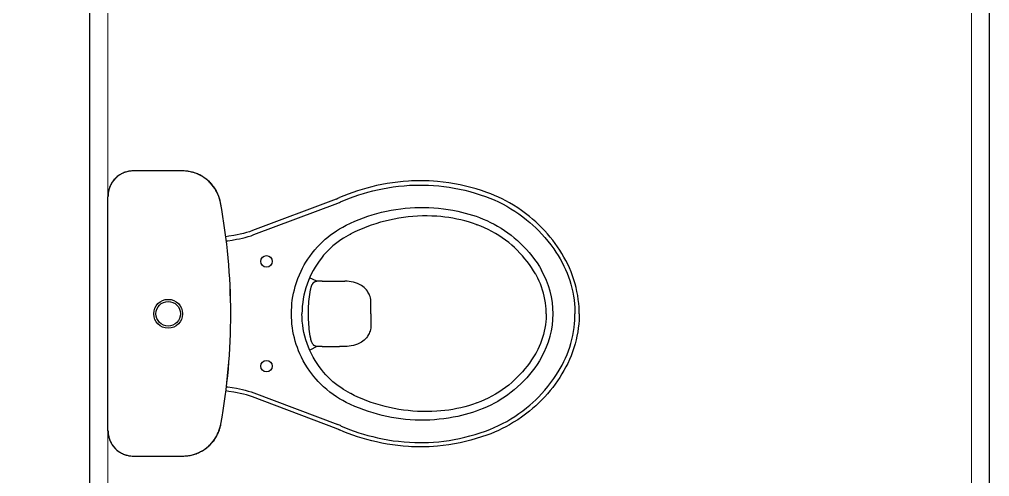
# Model space of a CAD drawing. Header units: millimetres. Extents: x 188.6 to 263.2, y 40.1 to 120.1.
# Drawn here: x 214.967 to 216.31, y 110.382 to 111.015 of the extents above; entities that cross this region are included whole.
import ezdxf

# ---------------------------------------------------------------- set-up
doc = ezdxf.new("R2010")
doc.units = ezdxf.units.MM
for name, color, linetype in [('_XREF_APTOS 1003 E 1004$0$A-MC-ALVENARIA', 7, 'Continuous'), ('_XREF_APTOS 1003 E 1004$0$L-MC-LAYOUT MOLHADO', 4, 'Continuous'), ('ARQ', 8, 'Continuous'), ('INC-HID-TEXTO', 7, 'Continuous')]:
    doc.layers.add(name, color=color, linetype=linetype)
doc.layers.add('_XREF_APTOS 1003 E 1004$0$R-MC-REBOCO', color=1, linetype='Continuous', lineweight=5)
doc.styles.add('60-100', font='romans.shx', dxfattribs={"height": 0.16})
doc.dimstyles.new('SETAS75', dxfattribs={"dimtxt": 0.16, "dimasz": 0.15, "dimexe": 0.15, "dimexo": 0, "dimgap": 0.1, "dimtad": 1, "dimzin": 10, "dimdsep": 46, "dimtxsty": '60-100', "dimblk1": 'OPEN', "dimblk2": 'OPEN', "dimsah": 1, "dimcen": 0, "dimclrd": 244, "dimclre": 244, "dimclrt": 7, "dimadec": 0, "dimazin": 0, "dimtfac": 1, "dimtix": 1, "dimtmove": 2, "dimatfit": 3, "dimldrblk": 'OPEN', "dimfxl": 0.15, "dimtolj": 1, "dimtzin": 6, "dimarcsym": 0})

# ---------------------------------------------------------------- blocks, each defined once
blk = doc.blocks.new('A$C1BFF5DEF')
at = {"layer": '_XREF_APTOS 1003 E 1004$0$A-MC-ALVENARIA', "color": 8}
for p, q in [((16.1753, 0.2549), (16.1753, 2.81)), ((17.4213, 0.2549), (17.4213, 2.81))]:
    blk.add_line(p, q, dxfattribs=at)
at = {"layer": '_XREF_APTOS 1003 E 1004$0$L-MC-LAYOUT MOLHADO', "color": 8}
for p, q in [((16.2191, 1.7469), (16.2162, 1.7451)), ((16.2189, 1.7468), (16.2177, 1.7462)), ((16.2202, 1.7475), (16.2189, 1.7468)), ((16.2222, 1.7484), (16.2191, 1.7469)), ((16.2214, 1.7481), (16.2202, 1.7475)), ((16.2227, 1.7486), (16.2214, 1.7481)), ((16.2254, 1.7495), (16.2222, 1.7484)), ((16.224, 1.7491), (16.2227, 1.7486)), ((16.2253, 1.7495), (16.224, 1.7491)), ((16.2266, 1.7499), (16.2253, 1.7495)), ((16.2288, 1.7503), (16.2254, 1.7495)), ((16.2279, 1.7502), (16.2266, 1.7499)), ((16.2293, 1.7505), (16.2279, 1.7502)), ((16.2321, 1.7508), (16.2288, 1.7503)), ((16.2307, 1.7507), (16.2293, 1.7505)), ((16.232, 1.7508), (16.2307, 1.7507)), ((16.2334, 1.751), (16.232, 1.7508)), ((16.2355, 1.751), (16.2321, 1.7508)), ((16.2348, 1.751), (16.2334, 1.751)), ((16.2355, 1.751), (16.2348, 1.751)), ((16.3035, 1.751), (16.2355, 1.751)), ((16.2355, 1.751), (16.2355, 1.751)), ((16.3035, 1.751), (16.2355, 1.751)), ((16.3056, 1.751), (16.3035, 1.751)), ((16.3045, 1.751), (16.3035, 1.751)), ((16.3035, 1.751), (16.3035, 1.751)), ((16.3062, 1.751), (16.3045, 1.751)), ((16.3086, 1.7508), (16.3056, 1.751)), ((16.3079, 1.7508), (16.3062, 1.751)), ((16.3096, 1.7507), (16.3079, 1.7508)), ((16.3116, 1.7504), (16.3086, 1.7508)), ((16.3113, 1.7505), (16.3096, 1.7507)), ((16.313, 1.7502), (16.3113, 1.7505)), ((16.3145, 1.7498), (16.3116, 1.7504)), ((16.3147, 1.7499), (16.313, 1.7502)), ((16.3175, 1.7491), (16.3145, 1.7498)), ((16.3163, 1.7495), (16.3147, 1.7499)), ((16.318, 1.749), (16.3163, 1.7495)), ((16.3204, 1.7483), (16.3175, 1.7491)), ((16.3196, 1.7486), (16.318, 1.749)), ((16.3213, 1.748), (16.3196, 1.7486)), ((16.3232, 1.7473), (16.3204, 1.7483)), ((16.3229, 1.7474), (16.3213, 1.748)), ((16.3244, 1.7468), (16.3229, 1.7474)), ((16.326, 1.7461), (16.3232, 1.7473)), ((16.326, 1.7461), (16.3244, 1.7468)), ((16.2053, 1.7336), (16.2047, 1.7324)), ((16.2065, 1.7355), (16.2048, 1.7326)), ((16.206, 1.7348), (16.2053, 1.7336)), ((16.2068, 1.7359), (16.206, 1.7348)), ((16.2086, 1.7383), (16.2065, 1.7355)), ((16.2076, 1.7371), (16.2068, 1.7359)), ((16.2084, 1.7381), (16.2076, 1.7371)), ((16.2093, 1.7392), (16.2084, 1.7381)), ((16.2109, 1.7408), (16.2086, 1.7383)), ((16.2103, 1.7402), (16.2093, 1.7392)), ((16.2112, 1.7412), (16.2103, 1.7402)), ((16.2134, 1.7431), (16.2109, 1.7408)), ((16.2122, 1.7421), (16.2112, 1.7412)), ((16.2133, 1.743), (16.2122, 1.7421)), ((16.2143, 1.7439), (16.2133, 1.743)), ((16.2162, 1.7451), (16.2134, 1.7431)), ((16.2154, 1.7447), (16.2143, 1.7439)), ((16.2166, 1.7454), (16.2154, 1.7447)), ((16.2177, 1.7462), (16.2166, 1.7454)), ((16.3287, 1.7447), (16.326, 1.7461)), ((16.3275, 1.7454), (16.326, 1.7461)), ((16.3291, 1.7446), (16.3275, 1.7454)), ((16.3313, 1.7433), (16.3287, 1.7447)), ((16.3305, 1.7437), (16.3291, 1.7446)), ((16.332, 1.7429), (16.3305, 1.7437)), ((16.3339, 1.7416), (16.3313, 1.7433)), ((16.3334, 1.7419), (16.332, 1.7429)), ((16.3348, 1.741), (16.3334, 1.7419)), ((16.3363, 1.7398), (16.3339, 1.7416)), ((16.3362, 1.74), (16.3348, 1.741)), ((16.3375, 1.7389), (16.3362, 1.74)), ((16.3386, 1.7379), (16.3363, 1.7398)), ((16.3388, 1.7378), (16.3375, 1.7389)), ((16.3409, 1.7359), (16.3386, 1.7379)), ((16.3401, 1.7367), (16.3388, 1.7378)), ((16.3413, 1.7355), (16.3401, 1.7367)), ((16.343, 1.7337), (16.3409, 1.7359)), ((16.3425, 1.7343), (16.3413, 1.7355)), ((16.3437, 1.733), (16.3425, 1.7343)), ((16.345, 1.7315), (16.343, 1.7337)), ((16.587, 1.7335), (16.5796, 1.7322)), ((16.5944, 1.7347), (16.587, 1.7335)), ((16.6018, 1.7356), (16.5944, 1.7347)), ((16.6092, 1.7364), (16.6018, 1.7356)), ((16.6166, 1.7369), (16.6092, 1.7364)), ((16.6207, 1.7372), (16.6166, 1.7369)), ((16.6248, 1.7373), (16.6207, 1.7372)), ((16.629, 1.7374), (16.6248, 1.7373)), ((16.6331, 1.7374), (16.629, 1.7374)), ((16.6391, 1.7373), (16.6331, 1.7374)), ((16.6451, 1.7371), (16.6391, 1.7373)), ((16.6511, 1.7368), (16.6451, 1.7371)), ((16.657, 1.7364), (16.6511, 1.7368)), ((16.6649, 1.7355), (16.657, 1.7364)), ((16.6727, 1.7345), (16.6649, 1.7355)), ((16.6806, 1.7332), (16.6727, 1.7345)), ((16.6881, 1.7317), (16.6806, 1.7332)), ((16.2013, 1.7229), (16.2008, 1.7195)), ((16.201, 1.7207), (16.2008, 1.7193)), ((16.2012, 1.722), (16.201, 1.7207)), ((16.2014, 1.7234), (16.2012, 1.722)), ((16.2022, 1.7262), (16.2013, 1.7229)), ((16.2017, 1.7247), (16.2014, 1.7234)), ((16.2021, 1.7261), (16.2017, 1.7247)), ((16.2025, 1.7274), (16.2021, 1.7261)), ((16.2033, 1.7295), (16.2022, 1.7262)), ((16.203, 1.7287), (16.2025, 1.7274)), ((16.2035, 1.7299), (16.203, 1.7287)), ((16.2048, 1.7326), (16.2033, 1.7295)), ((16.2041, 1.7312), (16.2035, 1.7299)), ((16.2047, 1.7324), (16.2041, 1.7312)), ((16.3448, 1.7317), (16.3437, 1.733)), ((16.3459, 1.7304), (16.3448, 1.7317)), ((16.3468, 1.7291), (16.345, 1.7315)), ((16.3469, 1.729), (16.3459, 1.7304)), ((16.3486, 1.7266), (16.3468, 1.7291)), ((16.3479, 1.7276), (16.3469, 1.729)), ((16.3488, 1.7262), (16.3479, 1.7276)), ((16.3501, 1.724), (16.3486, 1.7266)), ((16.3497, 1.7248), (16.3488, 1.7262)), ((16.3506, 1.7233), (16.3497, 1.7248)), ((16.3516, 1.7213), (16.3501, 1.724)), ((16.3514, 1.7218), (16.3506, 1.7233)), ((16.3521, 1.7202), (16.3514, 1.7218)), ((16.3528, 1.7186), (16.3516, 1.7213)), ((16.3528, 1.7187), (16.3521, 1.7202)), ((16.5394, 1.7213), (16.533, 1.719)), ((16.546, 1.7235), (16.5394, 1.7213)), ((16.5525, 1.7254), (16.546, 1.7235)), ((16.5478, 1.7178), (16.5542, 1.7197)), ((16.5591, 1.7273), (16.5525, 1.7254)), ((16.5542, 1.7197), (16.5606, 1.7215)), ((16.5657, 1.729), (16.5591, 1.7273)), ((16.5606, 1.7215), (16.5671, 1.7232)), ((16.5723, 1.7306), (16.5657, 1.729)), ((16.5671, 1.7232), (16.5737, 1.7248)), ((16.5796, 1.7322), (16.5723, 1.7306)), ((16.5737, 1.7248), (16.5809, 1.7263)), ((16.5809, 1.7263), (16.5882, 1.7277)), ((16.5882, 1.7277), (16.5956, 1.7288)), ((16.5956, 1.7288), (16.603, 1.7298)), ((16.603, 1.7298), (16.6105, 1.7305)), ((16.6105, 1.7305), (16.618, 1.7311)), ((16.618, 1.7311), (16.6256, 1.7314)), ((16.6256, 1.7314), (16.6331, 1.7315)), ((16.6331, 1.7315), (16.637, 1.7314)), ((16.637, 1.7314), (16.6442, 1.7312)), ((16.6442, 1.7312), (16.6514, 1.7308)), ((16.6514, 1.7308), (16.6586, 1.7302)), ((16.6586, 1.7302), (16.6658, 1.7294)), ((16.6658, 1.7294), (16.673, 1.7284)), ((16.673, 1.7284), (16.6801, 1.7272)), ((16.6801, 1.7272), (16.6874, 1.7258)), ((16.6874, 1.7258), (16.6946, 1.7242)), ((16.6956, 1.7301), (16.6881, 1.7317)), ((16.6946, 1.7242), (16.7018, 1.7223)), ((16.7031, 1.7282), (16.6956, 1.7301)), ((16.7018, 1.7223), (16.709, 1.7203)), ((16.7105, 1.7261), (16.7031, 1.7282)), ((16.709, 1.7203), (16.7161, 1.7181)), ((16.7179, 1.7237), (16.7105, 1.7261)), ((16.7251, 1.7212), (16.7179, 1.7237)), ((16.7305, 1.7192), (16.7251, 1.7212)), ((16.2003, 1.3908), (16.2003, 1.7149)), ((16.2008, 1.7195), (16.2007, 1.7161)), ((16.2008, 1.7193), (16.2007, 1.7179)), ((16.2007, 1.7179), (16.2007, 1.7165)), ((16.2007, 1.7165), (16.2007, 1.7161)), ((16.2007, 1.7161), (16.2007, 1.7161)), ((16.3535, 1.7171), (16.3528, 1.7187)), ((16.354, 1.7158), (16.3528, 1.7186)), ((16.3541, 1.7155), (16.3535, 1.7171)), ((16.3549, 1.7129), (16.354, 1.7158)), ((16.3546, 1.7139), (16.3541, 1.7155)), ((16.3551, 1.7122), (16.3546, 1.7139)), ((16.3557, 1.71), (16.3549, 1.7129)), ((16.3556, 1.7106), (16.3551, 1.7122)), ((16.356, 1.7089), (16.3556, 1.7106)), ((16.3564, 1.707), (16.3557, 1.71)), ((16.3563, 1.7072), (16.356, 1.7089)), ((16.3564, 1.707), (16.3563, 1.7072)), ((16.3564, 1.707), (16.3564, 1.707)), ((16.5165, 1.7121), (16.4005, 1.6683)), ((16.4026, 1.6627), (16.5187, 1.7065)), ((16.527, 1.7166), (16.5211, 1.7141)), ((16.5236, 1.7086), (16.5293, 1.7111)), ((16.533, 1.719), (16.527, 1.7166)), ((16.5293, 1.7111), (16.5351, 1.7134)), ((16.5351, 1.7134), (16.5414, 1.7157)), ((16.5414, 1.7157), (16.5478, 1.7178)), ((16.7161, 1.7181), (16.7231, 1.7156)), ((16.7231, 1.7156), (16.7292, 1.7133)), ((16.7292, 1.7133), (16.7352, 1.7108)), ((16.7358, 1.717), (16.7305, 1.7192)), ((16.7352, 1.7108), (16.7411, 1.7081)), ((16.7411, 1.7146), (16.7358, 1.717)), ((16.7463, 1.7122), (16.7411, 1.7146)), ((16.7411, 1.7081), (16.7469, 1.7052)), ((16.7514, 1.7096), (16.7463, 1.7122)), ((16.7564, 1.7068), (16.7514, 1.7096)), ((16.7622, 1.7034), (16.7564, 1.7068)), ((16.573, 1.692), (16.5795, 1.6937)), ((16.5795, 1.6937), (16.5861, 1.6952)), ((16.5861, 1.6952), (16.5926, 1.6965)), ((16.5926, 1.6965), (16.5992, 1.6977)), ((16.5992, 1.6977), (16.6059, 1.6986)), ((16.6059, 1.6986), (16.6123, 1.6993)), ((16.6123, 1.6993), (16.6188, 1.6999)), ((16.6188, 1.6999), (16.6254, 1.7003)), ((16.6254, 1.7003), (16.6319, 1.7005)), ((16.6319, 1.7005), (16.6384, 1.7005)), ((16.6384, 1.7005), (16.6449, 1.7003)), ((16.6449, 1.7003), (16.6516, 1.6999)), ((16.6516, 1.6999), (16.6583, 1.6994)), ((16.6583, 1.6994), (16.665, 1.6986)), ((16.665, 1.6986), (16.6717, 1.6977)), ((16.6717, 1.6977), (16.6783, 1.6965)), ((16.6783, 1.6965), (16.6849, 1.6952)), ((16.6849, 1.6952), (16.69, 1.694)), ((16.69, 1.694), (16.6951, 1.6927)), ((16.7469, 1.7052), (16.7527, 1.7021)), ((16.7527, 1.7021), (16.7585, 1.6987)), ((16.7585, 1.6987), (16.7641, 1.6951)), ((16.7679, 1.6998), (16.7622, 1.7034)), ((16.7641, 1.6951), (16.7697, 1.6914)), ((16.7734, 1.696), (16.7679, 1.6998)), ((16.7788, 1.6921), (16.7734, 1.696)), ((16.5362, 1.6785), (16.5422, 1.6812)), ((16.5422, 1.6812), (16.5482, 1.6837)), ((16.5482, 1.6837), (16.5543, 1.686)), ((16.5543, 1.686), (16.5604, 1.6882)), ((16.5604, 1.6882), (16.5666, 1.6902)), ((16.5666, 1.6902), (16.573, 1.692)), ((16.5778, 1.6798), (16.5714, 1.6779)), ((16.5842, 1.6815), (16.5778, 1.6798)), ((16.5905, 1.683), (16.5842, 1.6815)), ((16.5969, 1.6843), (16.5905, 1.683)), ((16.6032, 1.6855), (16.5969, 1.6843)), ((16.6097, 1.6865), (16.6032, 1.6855)), ((16.6161, 1.6873), (16.6097, 1.6865)), ((16.6225, 1.6879), (16.6161, 1.6873)), ((16.6292, 1.6883), (16.6225, 1.6879)), ((16.6359, 1.6886), (16.6292, 1.6883)), ((16.6426, 1.6886), (16.6359, 1.6886)), ((16.6492, 1.6885), (16.6426, 1.6886)), ((16.6559, 1.6881), (16.6492, 1.6885)), ((16.6615, 1.6877), (16.6559, 1.6881)), ((16.6671, 1.6871), (16.6615, 1.6877)), ((16.6727, 1.6863), (16.6671, 1.6871)), ((16.6783, 1.6854), (16.6727, 1.6863)), ((16.6838, 1.6844), (16.6783, 1.6854)), ((16.6892, 1.6832), (16.6838, 1.6844)), ((16.6946, 1.6818), (16.6892, 1.6832)), ((16.6999, 1.6803), (16.6946, 1.6818)), ((16.6951, 1.6927), (16.7001, 1.6913)), ((16.7052, 1.6787), (16.6999, 1.6803)), ((16.7001, 1.6913), (16.7052, 1.6897)), ((16.7052, 1.6897), (16.7102, 1.6881)), ((16.7102, 1.6881), (16.7151, 1.6863)), ((16.7151, 1.6863), (16.7202, 1.6843)), ((16.7202, 1.6843), (16.7253, 1.6821)), ((16.7253, 1.6821), (16.7303, 1.6797)), ((16.7303, 1.6797), (16.7352, 1.6772)), ((16.7697, 1.6914), (16.7751, 1.6874)), ((16.7751, 1.6874), (16.7803, 1.6833)), ((16.7841, 1.6879), (16.7788, 1.6921)), ((16.7803, 1.6833), (16.7847, 1.6797)), ((16.7886, 1.6842), (16.7841, 1.6879)), ((16.7847, 1.6797), (16.7889, 1.6759)), ((16.7929, 1.6803), (16.7886, 1.6842)), ((16.7972, 1.6763), (16.7929, 1.6803)), ((16.3964, 1.6668), (16.3923, 1.6655)), ((16.4005, 1.6683), (16.3964, 1.6668)), ((16.5125, 1.665), (16.5168, 1.6679)), ((16.5168, 1.6679), (16.5212, 1.6707)), ((16.5212, 1.6707), (16.5257, 1.6733)), ((16.5257, 1.6733), (16.5304, 1.6757)), ((16.5304, 1.6757), (16.5362, 1.6785)), ((16.5416, 1.6661), (16.5367, 1.6637)), ((16.5465, 1.6684), (16.5416, 1.6661)), ((16.5526, 1.671), (16.5465, 1.6684)), ((16.5588, 1.6735), (16.5526, 1.671)), ((16.5651, 1.6758), (16.5588, 1.6735)), ((16.5714, 1.6779), (16.5651, 1.6758)), ((16.7104, 1.6769), (16.7052, 1.6787)), ((16.7115, 1.6765), (16.7104, 1.6769)), ((16.7115, 1.6765), (16.7114, 1.6764)), ((16.7114, 1.6764), (16.7115, 1.6764)), ((16.7118, 1.6764), (16.7115, 1.6765)), ((16.7115, 1.6764), (16.7118, 1.6763)), ((16.7167, 1.6745), (16.7118, 1.6764)), ((16.7118, 1.6764), (16.7118, 1.6763)), ((16.7118, 1.6763), (16.7118, 1.6763)), ((16.7118, 1.6763), (16.7118, 1.6763)), ((16.722, 1.6723), (16.7167, 1.6745)), ((16.7271, 1.6698), (16.722, 1.6723)), ((16.7322, 1.6672), (16.7271, 1.6698)), ((16.7372, 1.6643), (16.7322, 1.6672)), ((16.7352, 1.6772), (16.74, 1.6745)), ((16.74, 1.6745), (16.7449, 1.6716)), ((16.7449, 1.6716), (16.7496, 1.6685)), ((16.7496, 1.6685), (16.7543, 1.6653)), ((16.7889, 1.6759), (16.7931, 1.672)), ((16.7931, 1.672), (16.7971, 1.668)), ((16.7971, 1.668), (16.801, 1.6639)), ((16.8013, 1.6722), (16.7972, 1.6763)), ((16.8053, 1.668), (16.8013, 1.6722)), ((16.8091, 1.6637), (16.8053, 1.668)), ((16.3678, 1.6605), (16.3637, 1.6599)), ((16.3645, 1.654), (16.3664, 1.6543)), ((16.3664, 1.6543), (16.3725, 1.6552)), ((16.375, 1.6617), (16.3678, 1.6605)), ((16.3725, 1.6552), (16.3786, 1.6563)), ((16.3794, 1.6625), (16.375, 1.6617)), ((16.3786, 1.6563), (16.3827, 1.6571)), ((16.3837, 1.6634), (16.3794, 1.6625)), ((16.3827, 1.6571), (16.3867, 1.658)), ((16.3881, 1.6644), (16.3837, 1.6634)), ((16.3867, 1.658), (16.3907, 1.659)), ((16.3923, 1.6655), (16.3881, 1.6644)), ((16.3907, 1.659), (16.3948, 1.6601)), ((16.3948, 1.6601), (16.3987, 1.6613)), ((16.3987, 1.6613), (16.4026, 1.6627)), ((16.4946, 1.6499), (16.498, 1.6532)), ((16.498, 1.6532), (16.5014, 1.6563)), ((16.5014, 1.6563), (16.505, 1.6594)), ((16.505, 1.6594), (16.5087, 1.6623)), ((16.5087, 1.6623), (16.5125, 1.665)), ((16.5191, 1.6528), (16.5156, 1.65)), ((16.5228, 1.6554), (16.5191, 1.6528)), ((16.5265, 1.6579), (16.5228, 1.6554)), ((16.5298, 1.6599), (16.5265, 1.6579)), ((16.5331, 1.6617), (16.5298, 1.6599)), ((16.5364, 1.6635), (16.5331, 1.6617)), ((16.5367, 1.6637), (16.5364, 1.6635)), ((16.5365, 1.6634), (16.5364, 1.6635)), ((16.5366, 1.6634), (16.5365, 1.6634)), ((16.5366, 1.6633), (16.5369, 1.6635)), ((16.5366, 1.6633), (16.5366, 1.6634)), ((16.5366, 1.6633), (16.5366, 1.6633)), ((16.5367, 1.6637), (16.5368, 1.6636)), ((16.5368, 1.6636), (16.5369, 1.6635)), ((16.5369, 1.6635), (16.5369, 1.6635)), ((16.5369, 1.6635), (16.5369, 1.6635)), ((16.7419, 1.6614), (16.7372, 1.6643)), ((16.7465, 1.6584), (16.7419, 1.6614)), ((16.751, 1.6552), (16.7465, 1.6584)), ((16.7554, 1.6518), (16.751, 1.6552)), ((16.7543, 1.6653), (16.7588, 1.6619)), ((16.7588, 1.6619), (16.7632, 1.6583)), ((16.7632, 1.6583), (16.7676, 1.6545)), ((16.7676, 1.6545), (16.7719, 1.6506)), ((16.801, 1.6639), (16.8055, 1.6589)), ((16.8055, 1.6589), (16.8098, 1.6537)), ((16.8128, 1.6594), (16.8091, 1.6637)), ((16.8098, 1.6537), (16.8139, 1.6484)), ((16.8164, 1.655), (16.8128, 1.6594)), ((16.8198, 1.6504), (16.8164, 1.655)), ((16.4833, 1.6371), (16.4869, 1.6415)), ((16.4869, 1.6415), (16.4906, 1.6458)), ((16.4906, 1.6458), (16.4946, 1.6499)), ((16.5054, 1.6409), (16.5022, 1.6376)), ((16.5087, 1.6441), (16.5054, 1.6409)), ((16.5121, 1.6471), (16.5087, 1.6441)), ((16.5156, 1.65), (16.5121, 1.6471)), ((16.7596, 1.6482), (16.7554, 1.6518)), ((16.7635, 1.6447), (16.7596, 1.6482)), ((16.7673, 1.6411), (16.7635, 1.6447)), ((16.771, 1.6373), (16.7673, 1.6411)), ((16.7719, 1.6506), (16.776, 1.6465)), ((16.776, 1.6465), (16.78, 1.6422)), ((16.78, 1.6422), (16.7838, 1.6378)), ((16.8139, 1.6484), (16.8179, 1.6429)), ((16.8179, 1.6429), (16.8209, 1.6383)), ((16.8231, 1.6458), (16.8198, 1.6504)), ((16.8262, 1.6412), (16.8231, 1.6458)), ((16.8292, 1.6365), (16.8262, 1.6412)), ((16.4747, 1.6247), (16.4772, 1.6287)), ((16.4772, 1.6287), (16.4799, 1.6325)), ((16.4799, 1.6325), (16.4833, 1.6371)), ((16.4929, 1.6262), (16.49, 1.622)), ((16.496, 1.6302), (16.4929, 1.6262)), ((16.4992, 1.6342), (16.496, 1.6302)), ((16.5022, 1.6376), (16.4992, 1.6342)), ((16.7746, 1.6334), (16.771, 1.6373)), ((16.778, 1.6294), (16.7746, 1.6334)), ((16.7812, 1.6254), (16.778, 1.6294)), ((16.7838, 1.6378), (16.7876, 1.6332)), ((16.7876, 1.6332), (16.7912, 1.6284)), ((16.7912, 1.6284), (16.7947, 1.6235)), ((16.8209, 1.6383), (16.8239, 1.6337)), ((16.8239, 1.6337), (16.8267, 1.629)), ((16.8267, 1.629), (16.8294, 1.6241)), ((16.832, 1.6317), (16.8292, 1.6365)), ((16.8347, 1.6268), (16.832, 1.6317)), ((16.8372, 1.6218), (16.8347, 1.6268)), ((16.4656, 1.6072), (16.468, 1.6123)), ((16.468, 1.6123), (16.4701, 1.6165)), ((16.4701, 1.6165), (16.4723, 1.6207)), ((16.4723, 1.6207), (16.4747, 1.6247)), ((16.4847, 1.6132), (16.4823, 1.6087)), ((16.4873, 1.6177), (16.4847, 1.6132)), ((16.49, 1.622), (16.4873, 1.6177)), ((16.7842, 1.6213), (16.7812, 1.6254)), ((16.7871, 1.6171), (16.7842, 1.6213)), ((16.7899, 1.6128), (16.7871, 1.6171)), ((16.7925, 1.6084), (16.7899, 1.6128)), ((16.7947, 1.6235), (16.7979, 1.6184)), ((16.7979, 1.6184), (16.801, 1.6133)), ((16.8294, 1.6241), (16.8319, 1.6192)), ((16.8319, 1.6192), (16.8341, 1.6143)), ((16.8341, 1.6143), (16.8362, 1.6094)), ((16.8397, 1.6166), (16.8372, 1.6218)), ((16.8419, 1.6112), (16.8397, 1.6166)), ((16.4616, 1.5965), (16.4635, 1.6019)), ((16.4635, 1.6019), (16.4656, 1.6072)), ((16.4781, 1.5992), (16.4762, 1.5943)), ((16.4801, 1.604), (16.4781, 1.5992)), ((16.4896, 1.5983), (16.4798, 1.6028)), ((16.4823, 1.6087), (16.4801, 1.604)), ((16.7925, 1.6084), (16.7924, 1.6083)), ((16.7924, 1.6083), (16.7924, 1.6083)), ((16.7924, 1.6083), (16.7927, 1.6079)), ((16.7928, 1.608), (16.7925, 1.6084)), ((16.7925, 1.6084), (16.7925, 1.6084)), ((16.7927, 1.6079), (16.7926, 1.6079)), ((16.7928, 1.608), (16.7927, 1.6079)), ((16.7943, 1.6053), (16.7928, 1.608)), ((16.7957, 1.6025), (16.7943, 1.6053)), ((16.7976, 1.5985), (16.7957, 1.6025)), ((16.8362, 1.6094), (16.8382, 1.6043)), ((16.8382, 1.6043), (16.8399, 1.5992)), ((16.8399, 1.5992), (16.8415, 1.594)), ((16.8439, 1.6058), (16.8419, 1.6112)), ((16.8458, 1.6003), (16.8439, 1.6058)), ((16.8474, 1.5947), (16.8458, 1.6003)), ((16.4575, 1.5816), (16.4586, 1.5864)), ((16.4586, 1.5864), (16.4599, 1.5911)), ((16.4599, 1.5911), (16.4616, 1.5965)), ((16.4746, 1.5892), (16.4731, 1.5841)), ((16.4762, 1.5943), (16.4746, 1.5892)), ((16.4805, 1.5829), (16.4811, 1.5862)), ((16.4811, 1.5862), (16.4814, 1.5878)), ((16.4814, 1.5881), (16.4816, 1.5888)), ((16.4814, 1.5878), (16.4814, 1.5881)), ((16.4816, 1.5888), (16.4818, 1.5896)), ((16.4818, 1.5896), (16.482, 1.5903)), ((16.482, 1.5903), (16.4822, 1.591)), ((16.4822, 1.591), (16.4825, 1.5917)), ((16.4825, 1.5917), (16.4827, 1.5923)), ((16.4827, 1.5923), (16.483, 1.593)), ((16.483, 1.593), (16.4833, 1.5936)), ((16.4833, 1.5936), (16.4837, 1.5942)), ((16.4837, 1.5942), (16.484, 1.5948)), ((16.484, 1.5948), (16.4843, 1.5953)), ((16.4843, 1.5953), (16.4847, 1.5958)), ((16.4847, 1.5958), (16.4848, 1.5959)), ((16.4848, 1.5959), (16.4851, 1.5962)), ((16.4851, 1.5962), (16.4854, 1.5966)), ((16.4854, 1.5966), (16.4858, 1.5969)), ((16.4858, 1.5969), (16.4863, 1.5972)), ((16.4863, 1.5972), (16.4869, 1.5974)), ((16.4869, 1.5974), (16.4875, 1.5977)), ((16.4875, 1.5977), (16.4881, 1.5979)), ((16.4881, 1.5979), (16.4888, 1.5981)), ((16.4888, 1.5981), (16.4896, 1.5983)), ((16.4896, 1.5983), (16.4896, 1.5983)), ((16.497, 1.5983), (16.4896, 1.5983)), ((16.497, 1.5983), (16.4972, 1.5983)), ((16.497, 1.5983), (16.497, 1.5983)), ((16.4972, 1.5983), (16.497, 1.5983)), ((16.4972, 1.5983), (16.5287, 1.5983)), ((16.5316, 1.5982), (16.5287, 1.5983)), ((16.5346, 1.598), (16.5316, 1.5982)), ((16.5374, 1.5975), (16.5346, 1.598)), ((16.5403, 1.5969), (16.5374, 1.5975)), ((16.5431, 1.5961), (16.5403, 1.5969)), ((16.5459, 1.5952), (16.5431, 1.5961)), ((16.5479, 1.5943), (16.5459, 1.5952)), ((16.5498, 1.5933), (16.5479, 1.5943)), ((16.5517, 1.5921), (16.5498, 1.5933)), ((16.5535, 1.5909), (16.5517, 1.5921)), ((16.5552, 1.5895), (16.5535, 1.5909)), ((16.5568, 1.588), (16.5552, 1.5895)), ((16.5583, 1.5864), (16.5568, 1.588)), ((16.5597, 1.5846), (16.5583, 1.5864)), ((16.7993, 1.5944), (16.7976, 1.5985)), ((16.8009, 1.5902), (16.7993, 1.5944)), ((16.8023, 1.586), (16.8009, 1.5902)), ((16.8036, 1.5817), (16.8023, 1.586)), ((16.8415, 1.594), (16.8429, 1.5886)), ((16.8429, 1.5886), (16.8441, 1.5832)), ((16.8488, 1.5893), (16.8474, 1.5947)), ((16.85, 1.5838), (16.8488, 1.5893)), ((16.4553, 1.5673), (16.4558, 1.5721)), ((16.4558, 1.5721), (16.4566, 1.5769)), ((16.4566, 1.5769), (16.4575, 1.5816)), ((16.4709, 1.5738), (16.4702, 1.5686)), ((16.4719, 1.5789), (16.4709, 1.5738)), ((16.4731, 1.5841), (16.4719, 1.5789)), ((16.4789, 1.57), (16.4792, 1.5732)), ((16.4792, 1.5732), (16.4796, 1.5764)), ((16.4796, 1.5764), (16.48, 1.5796)), ((16.48, 1.5796), (16.4805, 1.5829)), ((16.5606, 1.5832), (16.5597, 1.5846)), ((16.5615, 1.5818), (16.5606, 1.5832)), ((16.5622, 1.5802), (16.5615, 1.5818)), ((16.5629, 1.5787), (16.5622, 1.5802)), ((16.5634, 1.577), (16.5629, 1.5787)), ((16.564, 1.575), (16.5634, 1.577)), ((16.5643, 1.573), (16.564, 1.575)), ((16.5646, 1.5708), (16.5643, 1.573)), ((16.8047, 1.5773), (16.8036, 1.5817)), ((16.8056, 1.5728), (16.8047, 1.5773)), ((16.8063, 1.5682), (16.8056, 1.5728)), ((16.8441, 1.5832), (16.8451, 1.5777)), ((16.8451, 1.5777), (16.8459, 1.5722)), ((16.8459, 1.5722), (16.8465, 1.5666)), ((16.851, 1.5783), (16.85, 1.5838)), ((16.8518, 1.5727), (16.851, 1.5783)), ((16.8524, 1.5672), (16.8518, 1.5727)), ((16.4546, 1.5578), (16.4549, 1.5626)), ((16.4549, 1.5626), (16.4553, 1.5673)), ((16.4696, 1.5635), (16.4693, 1.5583)), ((16.4702, 1.5686), (16.4696, 1.5635)), ((16.4781, 1.5574), (16.4783, 1.5606)), ((16.4783, 1.5606), (16.4784, 1.5637)), ((16.4784, 1.5637), (16.4786, 1.5668)), ((16.4786, 1.5668), (16.4789, 1.57)), ((16.5647, 1.5686), (16.5646, 1.5708)), ((16.5647, 1.5531), (16.5647, 1.5686)), ((16.8068, 1.5636), (16.8063, 1.5682)), ((16.8071, 1.5601), (16.8068, 1.5636)), ((16.8073, 1.5566), (16.8071, 1.5601)), ((16.8465, 1.5666), (16.8469, 1.5621)), ((16.8469, 1.5621), (16.8471, 1.5576)), ((16.8528, 1.5625), (16.8524, 1.5672)), ((16.853, 1.5578), (16.8528, 1.5625)), ((16.4545, 1.5531), (16.4546, 1.5578)), ((16.4546, 1.5482), (16.4545, 1.5531)), ((16.4549, 1.5434), (16.4546, 1.5482)), ((16.4693, 1.5583), (16.4692, 1.5531)), ((16.4693, 1.5479), (16.4692, 1.5531)), ((16.4695, 1.5531), (16.4692, 1.5531)), ((16.4696, 1.5427), (16.4693, 1.5479)), ((16.4781, 1.5544), (16.4781, 1.5574)), ((16.4781, 1.5531), (16.4781, 1.5544)), ((16.4781, 1.5511), (16.4781, 1.5531)), ((16.4782, 1.548), (16.4781, 1.5511)), ((16.4783, 1.5448), (16.4782, 1.548)), ((16.5647, 1.5531), (16.5647, 1.5375)), ((16.8071, 1.546), (16.8068, 1.5425)), ((16.8073, 1.5496), (16.8071, 1.546)), ((16.8073, 1.5531), (16.8072, 1.5531)), ((16.8073, 1.5531), (16.8073, 1.5566)), ((16.8073, 1.5531), (16.8073, 1.5496)), ((16.8073, 1.5531), (16.8073, 1.5531)), ((16.8469, 1.544), (16.8471, 1.5486)), ((16.8471, 1.5576), (16.8472, 1.5531)), ((16.8471, 1.5486), (16.8472, 1.5531)), ((16.853, 1.5484), (16.8528, 1.5437)), ((16.8531, 1.5531), (16.853, 1.5578)), ((16.8531, 1.5531), (16.853, 1.5484)), ((16.4553, 1.5385), (16.4549, 1.5434)), ((16.4559, 1.5337), (16.4553, 1.5385)), ((16.4567, 1.529), (16.4559, 1.5337)), ((16.4702, 1.5375), (16.4696, 1.5427)), ((16.4709, 1.5324), (16.4702, 1.5375)), ((16.4719, 1.5273), (16.4709, 1.5324)), ((16.4785, 1.5417), (16.4783, 1.5448)), ((16.4787, 1.5384), (16.4785, 1.5417)), ((16.479, 1.5352), (16.4787, 1.5384)), ((16.4793, 1.532), (16.479, 1.5352)), ((16.4797, 1.5287), (16.4793, 1.532)), ((16.5643, 1.5332), (16.564, 1.5311)), ((16.5646, 1.5353), (16.5643, 1.5332)), ((16.5647, 1.5375), (16.5646, 1.5353)), ((16.8056, 1.5334), (16.8047, 1.5289)), ((16.8063, 1.5379), (16.8056, 1.5334)), ((16.8068, 1.5425), (16.8063, 1.5379)), ((16.8451, 1.5285), (16.8459, 1.534)), ((16.8459, 1.534), (16.8465, 1.5395)), ((16.8465, 1.5395), (16.8469, 1.544)), ((16.8518, 1.5334), (16.851, 1.5279)), ((16.8524, 1.539), (16.8518, 1.5334)), ((16.8528, 1.5437), (16.8524, 1.539)), ((16.4576, 1.5243), (16.4567, 1.529)), ((16.4587, 1.5197), (16.4576, 1.5243)), ((16.4599, 1.5151), (16.4587, 1.5197)), ((16.4731, 1.5221), (16.4719, 1.5273)), ((16.4746, 1.517), (16.4731, 1.5221)), ((16.4802, 1.5254), (16.4797, 1.5287)), ((16.4807, 1.5221), (16.4802, 1.5254)), ((16.4813, 1.5188), (16.4807, 1.5221)), ((16.4814, 1.5184), (16.4813, 1.5188)), ((16.4815, 1.5179), (16.4814, 1.5184)), ((16.5583, 1.5198), (16.5568, 1.5181)), ((16.5597, 1.5215), (16.5583, 1.5198)), ((16.5606, 1.5229), (16.5597, 1.5215)), ((16.5615, 1.5244), (16.5606, 1.5229)), ((16.5622, 1.5259), (16.5615, 1.5244)), ((16.5629, 1.5275), (16.5622, 1.5259)), ((16.5634, 1.5291), (16.5629, 1.5275)), ((16.564, 1.5311), (16.5634, 1.5291)), ((16.8023, 1.5201), (16.8009, 1.5159)), ((16.8036, 1.5244), (16.8023, 1.5201)), ((16.8047, 1.5289), (16.8036, 1.5244)), ((16.8429, 1.5175), (16.8441, 1.523)), ((16.8441, 1.523), (16.8451, 1.5285)), ((16.85, 1.5223), (16.8488, 1.5169)), ((16.851, 1.5279), (16.85, 1.5223)), ((16.4613, 1.5106), (16.4599, 1.5151)), ((16.4628, 1.5062), (16.4613, 1.5106)), ((16.4645, 1.5018), (16.4628, 1.5062)), ((16.4762, 1.5119), (16.4746, 1.517)), ((16.4781, 1.5069), (16.4762, 1.5119)), ((16.4801, 1.5022), (16.4781, 1.5069)), ((16.4896, 1.5079), (16.4802, 1.5026)), ((16.4816, 1.5172), (16.4815, 1.5179)), ((16.4818, 1.5164), (16.4816, 1.5172)), ((16.482, 1.5157), (16.4818, 1.5164)), ((16.4823, 1.515), (16.482, 1.5157)), ((16.4825, 1.5143), (16.4823, 1.515)), ((16.4828, 1.5136), (16.4825, 1.5143)), ((16.4831, 1.513), (16.4828, 1.5136)), ((16.4834, 1.5124), (16.4831, 1.513)), ((16.4838, 1.5118), (16.4834, 1.5124)), ((16.4841, 1.5112), (16.4838, 1.5118)), ((16.4845, 1.5107), (16.4841, 1.5112)), ((16.4847, 1.5104), (16.4845, 1.5107)), ((16.485, 1.51), (16.4847, 1.5104)), ((16.4847, 1.5104), (16.4847, 1.5104)), ((16.4853, 1.5097), (16.485, 1.51)), ((16.4858, 1.5093), (16.4853, 1.5097)), ((16.4862, 1.5091), (16.4858, 1.5093)), ((16.4868, 1.5088), (16.4862, 1.5091)), ((16.4874, 1.5085), (16.4868, 1.5088)), ((16.4881, 1.5082), (16.4874, 1.5085)), ((16.4888, 1.508), (16.4881, 1.5082)), ((16.4896, 1.5079), (16.4888, 1.508)), ((16.497, 1.5079), (16.4896, 1.5079)), ((16.497, 1.5078), (16.4972, 1.5079)), ((16.497, 1.5078), (16.497, 1.5079)), ((16.4972, 1.5079), (16.497, 1.5079)), ((16.4972, 1.5079), (16.5211, 1.5079)), ((16.5287, 1.5079), (16.5211, 1.5079)), ((16.5316, 1.508), (16.5287, 1.5079)), ((16.5346, 1.5082), (16.5316, 1.508)), ((16.5374, 1.5086), (16.5346, 1.5082)), ((16.5403, 1.5092), (16.5374, 1.5086)), ((16.5431, 1.51), (16.5403, 1.5092)), ((16.5459, 1.511), (16.5431, 1.51)), ((16.5479, 1.5119), (16.5459, 1.511)), ((16.5498, 1.5129), (16.5479, 1.5119)), ((16.5517, 1.514), (16.5498, 1.5129)), ((16.5535, 1.5153), (16.5517, 1.514)), ((16.5552, 1.5167), (16.5535, 1.5153)), ((16.5568, 1.5181), (16.5552, 1.5167)), ((16.7976, 1.5076), (16.7957, 1.5036)), ((16.7993, 1.5117), (16.7976, 1.5076)), ((16.8009, 1.5159), (16.7993, 1.5117)), ((16.8382, 1.5019), (16.8399, 1.507)), ((16.8399, 1.507), (16.8415, 1.5121)), ((16.8415, 1.5121), (16.8429, 1.5175)), ((16.8458, 1.5059), (16.8439, 1.5004)), ((16.8474, 1.5114), (16.8458, 1.5059)), ((16.8488, 1.5169), (16.8474, 1.5114)), ((16.4663, 1.4975), (16.4645, 1.5018)), ((16.4683, 1.4932), (16.4663, 1.4975)), ((16.4709, 1.4881), (16.4683, 1.4932)), ((16.4823, 1.4975), (16.4801, 1.5022)), ((16.4847, 1.4929), (16.4823, 1.4975)), ((16.4873, 1.4884), (16.4847, 1.4929)), ((16.7899, 1.4934), (16.7871, 1.4891)), ((16.7925, 1.4977), (16.7899, 1.4934)), ((16.7927, 1.4983), (16.7924, 1.4978)), ((16.7925, 1.4978), (16.7924, 1.4978)), ((16.7924, 1.4978), (16.7924, 1.4978)), ((16.7928, 1.4982), (16.7925, 1.4977)), ((16.7925, 1.4977), (16.7925, 1.4978)), ((16.7927, 1.4983), (16.7926, 1.4983)), ((16.7928, 1.4982), (16.7927, 1.4983)), ((16.7943, 1.5009), (16.7928, 1.4982)), ((16.7957, 1.5036), (16.7943, 1.5009)), ((16.801, 1.4929), (16.798, 1.4879)), ((16.8319, 1.4869), (16.8341, 1.4918)), ((16.8341, 1.4918), (16.8362, 1.4968)), ((16.8362, 1.4968), (16.8382, 1.5019)), ((16.8419, 1.4949), (16.8397, 1.4896)), ((16.8439, 1.5004), (16.8419, 1.4949)), ((16.4737, 1.4832), (16.4709, 1.4881)), ((16.4767, 1.4783), (16.4737, 1.4832)), ((16.4799, 1.4736), (16.4767, 1.4783)), ((16.49, 1.4842), (16.4873, 1.4884)), ((16.4929, 1.48), (16.49, 1.4842)), ((16.496, 1.4759), (16.4929, 1.48)), ((16.7812, 1.4807), (16.778, 1.4767)), ((16.7842, 1.4848), (16.7812, 1.4807)), ((16.7871, 1.4891), (16.7842, 1.4848)), ((16.7916, 1.4782), (16.7881, 1.4736)), ((16.7949, 1.483), (16.7916, 1.4782)), ((16.798, 1.4879), (16.7949, 1.483)), ((16.8267, 1.4772), (16.8294, 1.482)), ((16.8294, 1.482), (16.8319, 1.4869)), ((16.8347, 1.4794), (16.832, 1.4745)), ((16.8372, 1.4843), (16.8347, 1.4794)), ((16.8397, 1.4896), (16.8372, 1.4843)), ((16.4827, 1.4699), (16.4799, 1.4736)), ((16.4856, 1.4662), (16.4827, 1.4699)), ((16.4886, 1.4626), (16.4856, 1.4662)), ((16.4992, 1.472), (16.496, 1.4759)), ((16.5022, 1.4686), (16.4992, 1.472)), ((16.5054, 1.4653), (16.5022, 1.4686)), ((16.5087, 1.4621), (16.5054, 1.4653)), ((16.7673, 1.4651), (16.7635, 1.4614)), ((16.771, 1.4688), (16.7673, 1.4651)), ((16.7746, 1.4727), (16.771, 1.4688)), ((16.778, 1.4767), (16.7746, 1.4727)), ((16.7805, 1.4645), (16.7764, 1.4601)), ((16.7844, 1.469), (16.7805, 1.4645)), ((16.7881, 1.4736), (16.7844, 1.469)), ((16.8179, 1.4633), (16.8209, 1.4678)), ((16.8209, 1.4678), (16.8239, 1.4725)), ((16.8262, 1.465), (16.8231, 1.4604)), ((16.8239, 1.4725), (16.8267, 1.4772)), ((16.8292, 1.4697), (16.8262, 1.465)), ((16.832, 1.4745), (16.8292, 1.4697)), ((16.3647, 1.4521), (16.3664, 1.4519)), ((16.3664, 1.4519), (16.3725, 1.4509)), ((16.4918, 1.4591), (16.4886, 1.4626)), ((16.4951, 1.4558), (16.4918, 1.4591)), ((16.4992, 1.4518), (16.4951, 1.4558)), ((16.5035, 1.4481), (16.4992, 1.4518)), ((16.5121, 1.459), (16.5087, 1.4621)), ((16.5156, 1.4561), (16.5121, 1.459)), ((16.5191, 1.4534), (16.5156, 1.4561)), ((16.5228, 1.4508), (16.5191, 1.4534)), ((16.751, 1.451), (16.7465, 1.4478)), ((16.7554, 1.4544), (16.751, 1.451)), ((16.7596, 1.4579), (16.7554, 1.4544)), ((16.7635, 1.4614), (16.7596, 1.4579)), ((16.7678, 1.4518), (16.7632, 1.4478)), ((16.7722, 1.4559), (16.7678, 1.4518)), ((16.7764, 1.4601), (16.7722, 1.4559)), ((16.8055, 1.4473), (16.8098, 1.4524)), ((16.8098, 1.4524), (16.8139, 1.4578)), ((16.8164, 1.4512), (16.8128, 1.4468)), ((16.8139, 1.4578), (16.8179, 1.4633)), ((16.8198, 1.4557), (16.8164, 1.4512)), ((16.8231, 1.4604), (16.8198, 1.4557)), ((16.3678, 1.4456), (16.3639, 1.4462)), ((16.375, 1.4445), (16.3678, 1.4456)), ((16.3725, 1.4509), (16.3786, 1.4499)), ((16.3794, 1.4436), (16.375, 1.4445)), ((16.3786, 1.4499), (16.3827, 1.4491)), ((16.3837, 1.4428), (16.3794, 1.4436)), ((16.3827, 1.4491), (16.3867, 1.4482)), ((16.3881, 1.4417), (16.3837, 1.4428)), ((16.3867, 1.4482), (16.3907, 1.4472)), ((16.3923, 1.4406), (16.3881, 1.4417)), ((16.3907, 1.4472), (16.3948, 1.4461)), ((16.3964, 1.4393), (16.3923, 1.4406)), ((16.3948, 1.4461), (16.3987, 1.4449)), ((16.4005, 1.4379), (16.3964, 1.4393)), ((16.3987, 1.4449), (16.4026, 1.4435)), ((16.5165, 1.394), (16.4005, 1.4379)), ((16.4026, 1.4435), (16.5187, 1.3996)), ((16.5079, 1.4445), (16.5035, 1.4481)), ((16.5125, 1.4411), (16.5079, 1.4445)), ((16.5168, 1.4382), (16.5125, 1.4411)), ((16.5212, 1.4355), (16.5168, 1.4382)), ((16.5265, 1.4483), (16.5228, 1.4508)), ((16.5298, 1.4463), (16.5265, 1.4483)), ((16.5331, 1.4444), (16.5298, 1.4463)), ((16.5364, 1.4426), (16.5331, 1.4444)), ((16.5365, 1.4427), (16.5364, 1.4426)), ((16.5367, 1.4425), (16.5364, 1.4426)), ((16.5366, 1.4428), (16.5365, 1.4427)), ((16.5366, 1.4428), (16.5366, 1.4428)), ((16.5366, 1.4428), (16.5366, 1.4428)), ((16.5369, 1.4427), (16.5366, 1.4428)), ((16.5367, 1.4425), (16.5368, 1.4426)), ((16.5416, 1.4401), (16.5367, 1.4425)), ((16.5368, 1.4426), (16.5369, 1.4426)), ((16.5369, 1.4426), (16.5369, 1.4427)), ((16.5369, 1.4427), (16.5369, 1.4427)), ((16.5465, 1.4378), (16.5416, 1.4401)), ((16.5526, 1.4352), (16.5465, 1.4378)), ((16.7322, 1.439), (16.7271, 1.4364)), ((16.7372, 1.4418), (16.7322, 1.439)), ((16.7419, 1.4447), (16.7372, 1.4418)), ((16.7465, 1.4478), (16.7419, 1.4447)), ((16.7497, 1.4377), (16.7451, 1.4347)), ((16.7542, 1.4408), (16.7497, 1.4377)), ((16.7588, 1.4443), (16.7542, 1.4408)), ((16.7632, 1.4478), (16.7588, 1.4443)), ((16.7931, 1.4341), (16.7971, 1.4381)), ((16.7971, 1.4381), (16.801, 1.4422)), ((16.801, 1.4422), (16.8055, 1.4473)), ((16.8053, 1.4382), (16.8013, 1.434)), ((16.8091, 1.4424), (16.8053, 1.4382)), ((16.8128, 1.4468), (16.8091, 1.4424)), ((16.5257, 1.4329), (16.5212, 1.4355)), ((16.5304, 1.4304), (16.5257, 1.4329)), ((16.5364, 1.4275), (16.5304, 1.4304)), ((16.5425, 1.4248), (16.5364, 1.4275)), ((16.5487, 1.4223), (16.5425, 1.4248)), ((16.5588, 1.4327), (16.5526, 1.4352)), ((16.5651, 1.4304), (16.5588, 1.4327)), ((16.5714, 1.4283), (16.5651, 1.4304)), ((16.5778, 1.4264), (16.5714, 1.4283)), ((16.5842, 1.4247), (16.5778, 1.4264)), ((16.5905, 1.4232), (16.5842, 1.4247)), ((16.6946, 1.4243), (16.6892, 1.423)), ((16.6999, 1.4258), (16.6946, 1.4243)), ((16.7052, 1.4275), (16.6999, 1.4258)), ((16.7104, 1.4292), (16.7052, 1.4275)), ((16.7115, 1.4296), (16.7104, 1.4292)), ((16.7115, 1.4296), (16.7114, 1.4298)), ((16.7114, 1.4298), (16.7115, 1.4298)), ((16.7118, 1.4299), (16.7115, 1.4298)), ((16.7118, 1.4297), (16.7115, 1.4296)), ((16.7167, 1.4317), (16.7118, 1.4297)), ((16.7118, 1.4298), (16.7118, 1.4299)), ((16.7118, 1.4299), (16.7118, 1.4299)), ((16.7118, 1.4297), (16.7118, 1.4298)), ((16.722, 1.4339), (16.7167, 1.4317)), ((16.7255, 1.4242), (16.7203, 1.4219)), ((16.7271, 1.4364), (16.722, 1.4339)), ((16.7306, 1.4266), (16.7255, 1.4242)), ((16.7356, 1.4291), (16.7306, 1.4266)), ((16.7404, 1.4318), (16.7356, 1.4291)), ((16.7451, 1.4347), (16.7404, 1.4318)), ((16.7803, 1.4229), (16.7847, 1.4265)), ((16.7847, 1.4265), (16.7889, 1.4302)), ((16.7929, 1.4258), (16.7886, 1.422)), ((16.7889, 1.4302), (16.7931, 1.4341)), ((16.7972, 1.4298), (16.7929, 1.4258)), ((16.8013, 1.434), (16.7972, 1.4298)), ((16.555, 1.4199), (16.5487, 1.4223)), ((16.5613, 1.4177), (16.555, 1.4199)), ((16.5677, 1.4157), (16.5613, 1.4177)), ((16.5739, 1.4139), (16.5677, 1.4157)), ((16.5802, 1.4123), (16.5739, 1.4139)), ((16.5866, 1.4108), (16.5802, 1.4123)), ((16.593, 1.4096), (16.5866, 1.4108)), ((16.5969, 1.4218), (16.5905, 1.4232)), ((16.6032, 1.4207), (16.5969, 1.4218)), ((16.6097, 1.4197), (16.6032, 1.4207)), ((16.6161, 1.4189), (16.6097, 1.4197)), ((16.6225, 1.4183), (16.6161, 1.4189)), ((16.6292, 1.4178), (16.6225, 1.4183)), ((16.6359, 1.4176), (16.6292, 1.4178)), ((16.6426, 1.4175), (16.6359, 1.4176)), ((16.6492, 1.4177), (16.6426, 1.4175)), ((16.6559, 1.418), (16.6492, 1.4177)), ((16.6615, 1.4185), (16.6559, 1.418)), ((16.6671, 1.4191), (16.6615, 1.4185)), ((16.6727, 1.4198), (16.6671, 1.4191)), ((16.6783, 1.4207), (16.6727, 1.4198)), ((16.6838, 1.4218), (16.6783, 1.4207)), ((16.6849, 1.411), (16.6785, 1.4097)), ((16.6892, 1.423), (16.6838, 1.4218)), ((16.69, 1.4122), (16.6849, 1.411)), ((16.6951, 1.4135), (16.69, 1.4122)), ((16.7002, 1.4149), (16.6951, 1.4135)), ((16.7052, 1.4164), (16.7002, 1.4149)), ((16.7102, 1.4181), (16.7052, 1.4164)), ((16.7151, 1.4199), (16.7102, 1.4181)), ((16.7203, 1.4219), (16.7151, 1.4199)), ((16.7585, 1.4074), (16.7641, 1.411)), ((16.7641, 1.411), (16.7697, 1.4148)), ((16.7697, 1.4148), (16.7751, 1.4187)), ((16.7788, 1.4141), (16.7734, 1.4101)), ((16.7751, 1.4187), (16.7803, 1.4229)), ((16.7841, 1.4182), (16.7788, 1.4141)), ((16.7886, 1.422), (16.7841, 1.4182)), ((16.3556, 1.395), (16.3564, 1.3979)), ((16.3558, 1.3956), (16.3563, 1.3973)), ((16.3563, 1.3973), (16.3566, 1.399)), ((16.3564, 1.3979), (16.3568, 1.4002)), ((16.3566, 1.399), (16.3569, 1.4002)), ((16.3569, 1.4002), (16.3568, 1.4002)), ((16.5236, 1.3976), (16.5293, 1.3951)), ((16.5994, 1.4085), (16.593, 1.4096)), ((16.6059, 1.4076), (16.5994, 1.4085)), ((16.6125, 1.4068), (16.6059, 1.4076)), ((16.6192, 1.4062), (16.6125, 1.4068)), ((16.6259, 1.4059), (16.6192, 1.4062)), ((16.6327, 1.4057), (16.6259, 1.4059)), ((16.6394, 1.4057), (16.6327, 1.4057)), ((16.6461, 1.4059), (16.6394, 1.4057)), ((16.6526, 1.4063), (16.6461, 1.4059)), ((16.6591, 1.4069), (16.6526, 1.4063)), ((16.6656, 1.4076), (16.6591, 1.4069)), ((16.6721, 1.4086), (16.6656, 1.4076)), ((16.6785, 1.4097), (16.6721, 1.4086)), ((16.7352, 1.3954), (16.7411, 1.3981)), ((16.7411, 1.3981), (16.7469, 1.401)), ((16.7469, 1.401), (16.7527, 1.4041)), ((16.7564, 1.3993), (16.7514, 1.3966)), ((16.7527, 1.4041), (16.7585, 1.4074)), ((16.7622, 1.4028), (16.7564, 1.3993)), ((16.7679, 1.4063), (16.7622, 1.4028)), ((16.7734, 1.4101), (16.7679, 1.4063)), ((16.2003, 1.3908), (16.2007, 1.3908)), ((16.2007, 1.3909), (16.2008, 1.3875)), ((16.2007, 1.3909), (16.2007, 1.3909)), ((16.2007, 1.3909), (16.2007, 1.3901)), ((16.2007, 1.3901), (16.2007, 1.3887)), ((16.2007, 1.3887), (16.2008, 1.3874)), ((16.2008, 1.3875), (16.2013, 1.3841)), ((16.2008, 1.3874), (16.201, 1.386)), ((16.201, 1.386), (16.2012, 1.3846)), ((16.2012, 1.3846), (16.2015, 1.3833)), ((16.2013, 1.3841), (16.2022, 1.3808)), ((16.3495, 1.3813), (16.3511, 1.3839)), ((16.3506, 1.3831), (16.3515, 1.3845)), ((16.3511, 1.3839), (16.3524, 1.3866)), ((16.3515, 1.3845), (16.3522, 1.3861)), ((16.3522, 1.3861), (16.353, 1.3876)), ((16.3524, 1.3866), (16.3537, 1.3893)), ((16.353, 1.3876), (16.3536, 1.3892)), ((16.3536, 1.3892), (16.3543, 1.3908)), ((16.3537, 1.3893), (16.3547, 1.3921)), ((16.3543, 1.3908), (16.3548, 1.3924)), ((16.3547, 1.3921), (16.3556, 1.395)), ((16.3548, 1.3924), (16.3554, 1.394)), ((16.3554, 1.394), (16.3558, 1.3956)), ((16.5204, 1.3918), (16.5204, 1.3917)), ((16.527, 1.3896), (16.5211, 1.3921)), ((16.533, 1.3872), (16.527, 1.3896)), ((16.5293, 1.3951), (16.5351, 1.3928)), ((16.5394, 1.3849), (16.533, 1.3872)), ((16.5351, 1.3928), (16.5414, 1.3905)), ((16.546, 1.3827), (16.5394, 1.3849)), ((16.5414, 1.3905), (16.5478, 1.3884)), ((16.5478, 1.3884), (16.5542, 1.3865)), ((16.5542, 1.3865), (16.5606, 1.3846)), ((16.5606, 1.3846), (16.5671, 1.383)), ((16.6946, 1.382), (16.7018, 1.3838)), ((16.7018, 1.3838), (16.709, 1.3859)), ((16.709, 1.3859), (16.7161, 1.3881)), ((16.7161, 1.3881), (16.7231, 1.3905)), ((16.7251, 1.385), (16.7179, 1.3824)), ((16.7231, 1.3905), (16.7292, 1.3929)), ((16.7305, 1.387), (16.7251, 1.385)), ((16.7292, 1.3929), (16.7352, 1.3954)), ((16.7358, 1.3892), (16.7305, 1.387)), ((16.7411, 1.3915), (16.7358, 1.3892)), ((16.7463, 1.394), (16.7411, 1.3915)), ((16.7514, 1.3966), (16.7463, 1.394)), ((16.2015, 1.3833), (16.2018, 1.3819)), ((16.2018, 1.3819), (16.2022, 1.3806)), ((16.2022, 1.3808), (16.2033, 1.3775)), ((16.2022, 1.3806), (16.2026, 1.3793)), ((16.2026, 1.3793), (16.2031, 1.378)), ((16.2031, 1.378), (16.2036, 1.3767)), ((16.2033, 1.3775), (16.2048, 1.3744)), ((16.2036, 1.3767), (16.2042, 1.3755)), ((16.2042, 1.3755), (16.2048, 1.3743)), ((16.2048, 1.3744), (16.2065, 1.3715)), ((16.2048, 1.3743), (16.2055, 1.3731)), ((16.2055, 1.3731), (16.2062, 1.3719)), ((16.2062, 1.3719), (16.207, 1.3708)), ((16.2065, 1.3715), (16.2086, 1.3688)), ((16.207, 1.3708), (16.2078, 1.3697)), ((16.3399, 1.3698), (16.3421, 1.3718)), ((16.34, 1.3698), (16.3412, 1.371)), ((16.3412, 1.371), (16.3424, 1.3722)), ((16.3421, 1.3718), (16.3441, 1.374)), ((16.3424, 1.3722), (16.3436, 1.3734)), ((16.3436, 1.3734), (16.3447, 1.3747)), ((16.3441, 1.374), (16.3461, 1.3764)), ((16.3447, 1.3747), (16.3458, 1.376)), ((16.3458, 1.376), (16.3469, 1.3773)), ((16.3461, 1.3764), (16.3479, 1.3788)), ((16.3469, 1.3773), (16.3479, 1.3787)), ((16.3479, 1.3788), (16.3495, 1.3813)), ((16.3479, 1.3787), (16.3488, 1.3802)), ((16.3488, 1.3802), (16.3498, 1.3816)), ((16.3498, 1.3816), (16.3506, 1.3831)), ((16.5525, 1.3807), (16.546, 1.3827)), ((16.5591, 1.3789), (16.5525, 1.3807)), ((16.5657, 1.3772), (16.5591, 1.3789)), ((16.5723, 1.3756), (16.5657, 1.3772)), ((16.5671, 1.383), (16.5737, 1.3814)), ((16.5796, 1.374), (16.5723, 1.3756)), ((16.5737, 1.3814), (16.5809, 1.3798)), ((16.587, 1.3726), (16.5796, 1.374)), ((16.5809, 1.3798), (16.5882, 1.3785)), ((16.5944, 1.3715), (16.587, 1.3726)), ((16.5882, 1.3785), (16.5956, 1.3773)), ((16.6018, 1.3705), (16.5944, 1.3715)), ((16.5956, 1.3773), (16.603, 1.3764)), ((16.6092, 1.3698), (16.6018, 1.3705)), ((16.603, 1.3764), (16.6105, 1.3756)), ((16.6105, 1.3756), (16.618, 1.3751)), ((16.618, 1.3751), (16.6256, 1.3748)), ((16.6256, 1.3748), (16.6331, 1.3747)), ((16.6331, 1.3747), (16.637, 1.3747)), ((16.637, 1.3747), (16.6442, 1.3749)), ((16.6442, 1.3749), (16.6514, 1.3753)), ((16.6514, 1.3753), (16.6586, 1.3759)), ((16.6649, 1.3706), (16.657, 1.3698)), ((16.6586, 1.3759), (16.6658, 1.3767)), ((16.6727, 1.3717), (16.6649, 1.3706)), ((16.6658, 1.3767), (16.673, 1.3777)), ((16.6806, 1.3729), (16.6727, 1.3717)), ((16.673, 1.3777), (16.6801, 1.3789)), ((16.6801, 1.3789), (16.6874, 1.3803)), ((16.6881, 1.3744), (16.6806, 1.3729)), ((16.6874, 1.3803), (16.6946, 1.382)), ((16.6956, 1.3761), (16.6881, 1.3744)), ((16.7031, 1.378), (16.6956, 1.3761)), ((16.7105, 1.3801), (16.7031, 1.378)), ((16.7179, 1.3824), (16.7105, 1.3801)), ((16.2078, 1.3697), (16.2087, 1.3686)), ((16.2086, 1.3688), (16.2109, 1.3662)), ((16.2087, 1.3686), (16.2096, 1.3676)), ((16.2096, 1.3676), (16.2105, 1.3665)), ((16.2105, 1.3665), (16.2115, 1.3656)), ((16.2109, 1.3662), (16.2134, 1.3639)), ((16.2115, 1.3656), (16.2125, 1.3647)), ((16.2125, 1.3647), (16.2135, 1.3638)), ((16.2134, 1.3639), (16.2162, 1.3619)), ((16.2135, 1.3638), (16.2146, 1.3629)), ((16.2146, 1.3629), (16.2157, 1.3621)), ((16.2157, 1.3621), (16.2169, 1.3614)), ((16.2162, 1.3619), (16.2191, 1.3601)), ((16.2169, 1.3614), (16.2181, 1.3607)), ((16.2181, 1.3607), (16.2193, 1.36)), ((16.2191, 1.3601), (16.2222, 1.3587)), ((16.2193, 1.36), (16.2205, 1.3594)), ((16.2205, 1.3594), (16.2217, 1.3588)), ((16.2217, 1.3588), (16.223, 1.3583)), ((16.2222, 1.3587), (16.2254, 1.3575)), ((16.223, 1.3583), (16.2243, 1.3578)), ((16.2243, 1.3578), (16.2256, 1.3574)), ((16.2254, 1.3575), (16.2288, 1.3567)), ((16.2256, 1.3574), (16.227, 1.3571)), ((16.227, 1.3571), (16.2283, 1.3567)), ((16.3127, 1.3567), (16.3143, 1.357)), ((16.313, 1.3568), (16.3159, 1.3574)), ((16.3143, 1.357), (16.316, 1.3574)), ((16.3159, 1.3574), (16.3189, 1.3581)), ((16.316, 1.3574), (16.3177, 1.3578)), ((16.3177, 1.3578), (16.3193, 1.3582)), ((16.3189, 1.3581), (16.3217, 1.359)), ((16.3193, 1.3582), (16.3209, 1.3587)), ((16.3209, 1.3587), (16.3226, 1.3593)), ((16.3217, 1.359), (16.3246, 1.3601)), ((16.3226, 1.3593), (16.3242, 1.3599)), ((16.3242, 1.3599), (16.3257, 1.3606)), ((16.3246, 1.3601), (16.3273, 1.3614)), ((16.3257, 1.3606), (16.3273, 1.3613)), ((16.3273, 1.3614), (16.33, 1.3628)), ((16.3273, 1.3613), (16.3288, 1.3621)), ((16.3288, 1.3621), (16.3303, 1.3629)), ((16.33, 1.3628), (16.3326, 1.3643)), ((16.3303, 1.3629), (16.3318, 1.3637)), ((16.3318, 1.3637), (16.3332, 1.3646)), ((16.3326, 1.3643), (16.3352, 1.366)), ((16.3332, 1.3646), (16.3346, 1.3656)), ((16.3346, 1.3656), (16.336, 1.3666)), ((16.3352, 1.366), (16.3376, 1.3678)), ((16.336, 1.3666), (16.3374, 1.3676)), ((16.3374, 1.3676), (16.3387, 1.3687)), ((16.3376, 1.3678), (16.3399, 1.3698)), ((16.3387, 1.3687), (16.34, 1.3698)), ((16.6166, 1.3692), (16.6092, 1.3698)), ((16.6207, 1.369), (16.6166, 1.3692)), ((16.6248, 1.3688), (16.6207, 1.369)), ((16.629, 1.3688), (16.6248, 1.3688)), ((16.6331, 1.3687), (16.629, 1.3688)), ((16.6391, 1.3688), (16.6331, 1.3687)), ((16.6451, 1.369), (16.6391, 1.3688)), ((16.6511, 1.3693), (16.6451, 1.369)), ((16.657, 1.3698), (16.6511, 1.3693)), ((16.2283, 1.3567), (16.2296, 1.3565)), ((16.2288, 1.3567), (16.2321, 1.3562)), ((16.2296, 1.3565), (16.231, 1.3563)), ((16.231, 1.3563), (16.2324, 1.3561)), ((16.2321, 1.3562), (16.2355, 1.356)), ((16.2324, 1.3561), (16.2338, 1.356)), ((16.2338, 1.356), (16.2351, 1.356)), ((16.2351, 1.356), (16.2355, 1.356)), ((16.2355, 1.356), (16.3039, 1.356)), ((16.2355, 1.356), (16.2355, 1.356)), ((16.2355, 1.356), (16.3039, 1.356)), ((16.3039, 1.356), (16.3069, 1.3561)), ((16.3039, 1.356), (16.3039, 1.356)), ((16.3039, 1.356), (16.3041, 1.356)), ((16.3041, 1.356), (16.3058, 1.356)), ((16.3058, 1.356), (16.3076, 1.3561)), ((16.3069, 1.3561), (16.31, 1.3564)), ((16.3076, 1.3561), (16.3093, 1.3563)), ((16.3093, 1.3563), (16.311, 1.3565)), ((16.31, 1.3564), (16.313, 1.3568)), ((16.311, 1.3565), (16.3127, 1.3567))]:
    blk.add_line(p, q, dxfattribs=at)
for centre, radius in [((16.42, 1.6257), 0.00801), ((16.2839, 1.5531), 0.02), ((16.2839, 1.5531), 0.017), ((16.42, 1.4805), 0.00801)]:
    blk.add_circle(centre, radius, dxfattribs=at)
for centre, radius, start, end in [((16.2255, 1.7149), 0.0251, 168.2657, 180.0025), ((15.5212, 1.5523), 0.8493, 349.6825, 10.496), ((15.5212, 1.5523), 0.8494, 349.6825, 10.496), ((16.487, 1.7885), 0.0819, 291.1155, 294.6051), ((16.4887, 1.7858), 0.0848, 290.7201, 294.3482), ((16.6957, 1.5531), 0.1213, 359.9994, 29.7449), ((16.6957, 1.5531), 0.1213, 330.2551, 0.0007), ((16.4887, 1.3203), 0.0848, 65.6518, 69.2799), ((16.2255, 1.3908), 0.0252, 179.9985, 194.5028), ((16.2254, 1.3908), 0.025, 194.5132, 197.5567), ((16.487, 1.3176), 0.0819, 65.3949, 68.8845)]:
    blk.add_arc(centre, radius, start, end, dxfattribs=at)
at = {"layer": '_XREF_APTOS 1003 E 1004$0$R-MC-REBOCO', "color": 8}
for p, q in [((16.2003, 0.2799), (16.2003, 2.785)), ((17.3963, 0.2799), (17.3963, 2.785)), ((16.2003, 0.2799), (16.2003, 2.32))]:
    blk.add_line(p, q, dxfattribs=at)
blk = doc.blocks.new('_OPEN')
at = {"color": 0, "linetype": 'ByBlock'}
for p, q in [((-1, 0.1667), (0, 0)), ((0, 0), (-1, -0.1667)), ((0, 0), (-1, 0))]:
    blk.add_line(p, q, dxfattribs=at)

msp = doc.modelspace()

# ---------------------------------------------------------------- block references
at = {"layer": 'ARQ'}
msp.add_blockref('A$C1BFF5DEF', (198.8891, 109.0543), dxfattribs=at)

# ---------------------------------------------------------------- next in the draw order: leaders
at = {"layer": 'INC-HID-TEXTO'}
msp.add_leader([(211.8921, 107.9491), (213.4966, 112.5272), (216.1154, 112.5272)], dimstyle='SETAS75', dxfattribs=at)

doc.saveas('drawing.dxf')
